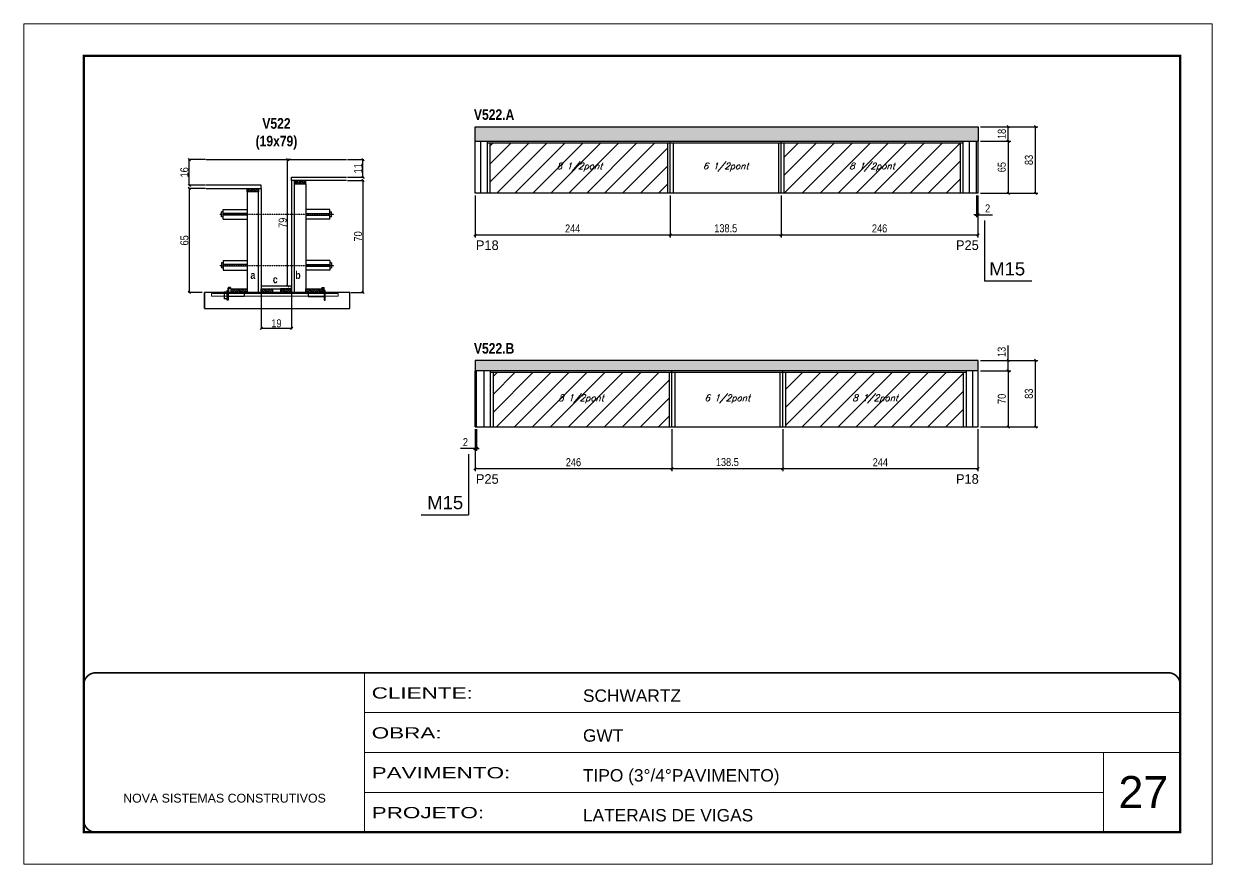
# Model space of a CAD drawing. Extents: x 13154 to 22413, y 1253 to 30260.
# Drawn here: x 16338 to 17823, y 21928 to 22978 of the extents above; entities that cross this region are included whole.
import ezdxf

# ---------------------------------------------------------------- set-up
doc = ezdxf.new("R2010")
doc.units = 0
for name, pattern in [('CONTINUO', [0]), ('DASHED', [0.75, 0.5, -0.25]), ('HIDDEN', [0.375, 0.25, -0.125])]:
    doc.linetypes.add(name, pattern=pattern)
for name, color, linetype in [('5', 5, 'Continuous'), ('barrote', 251, 'Continuous'), ('COTA', 241, 'Continuous'), ('detalhes', 4, 'Continuous'), ('NOMENCLATURA', 7, 'Continuous'), ('Painéis', 200, 'Continuous'), ('presilha', 1, 'Continuous'), ('SARR_2.2x10', 60, 'Continuous'), ('SARR_2.2x7', 40, 'Continuous'), ('SARR_3.5x7', 81, 'Continuous'), ('TENSOR', 3, 'Continuous'), ('texto', 7, 'Continuous')]:
    doc.layers.add(name, color=color, linetype=linetype)
for name, color, linetype, lineweight in [('CARIMBO', 255, 'Continuous', 9), ('CONCRETO', 251, 'Continuous', 25), ('Folhas', 255, 'Continuous', 9), ('Hachura', 251, 'Continuous', 9), ('SARRAFO DE PRESSAO', 251, 'DASHED', 9), ('SCO-___-LAJ', 2, 'Continuous', 0)]:
    doc.layers.add(name, color=color, linetype=linetype, lineweight=lineweight)
doc.styles.add('ARIAL', font='arial.ttf')
doc.styles.add('COTA TECNICA', font='techl___.ttf', dxfattribs={"height": 10})
doc.styles.add('COTA TECNICA 2X', font='techl___.ttf', dxfattribs={"height": 10})
doc.styles.add('Romans', font='romans.shx')
doc.styles.add('ROMAS860', font='ROMAS860.SHX')
doc.styles.get("Standard").update_dxf_attribs({"font": 'arial.ttf'})
doc.styles.add('TECNICA', font='techb___.ttf', dxfattribs={"height": 10})
doc.styles.add('Tecnologia', font='')
doc.styles.get('Tecnologia').set_extended_font_data('Forgotten Futurist')
doc.dimstyles.new('PAINEL', dxfattribs={"dimtxt": 10, "dimasz": 3, "dimexe": 3, "dimexo": 3, "dimgap": 3, "dimtad": 1, "dimdec": 1, "dimzin": 12, "dimdsep": 46, "dimtxsty": 'COTA TECNICA', "dimblk1": 'OBLIQUE', "dimblk2": 'OBLIQUE', "dimsah": 1, "dimcen": 0.9, "dimclrd": 4, "dimclre": 4, "dimclrt": 240, "dimadec": 1, "dimazin": 3, "dimtfac": 1, "dimtdec": 1, "dimtmove": 0, "dimatfit": 3, "dimfxl": 1, "dimtolj": 1, "dimtzin": 12, "dimarcsym": 0})
doc.dimstyles.new('SECAO', dxfattribs={"dimscale": 0.333333, "dimtxt": 5, "dimasz": 9, "dimexe": 3, "dimexo": 3, "dimgap": 3, "dimtad": 1, "dimdec": 1, "dimlfac": 0.5, "dimzin": 12, "dimdsep": 46, "dimtxsty": 'COTA TECNICA 2X', "dimblk1": 'OBLIQUE', "dimblk2": 'OBLIQUE', "dimsah": 1, "dimcen": 0.9, "dimclrd": 4, "dimclre": 4, "dimclrt": 240, "dimadec": 1, "dimazin": 3, "dimtfac": 1, "dimtdec": 1, "dimtmove": 0, "dimatfit": 3, "dimfxl": 1, "dimtolj": 1, "dimtzin": 12, "dimarcsym": 0})

# ---------------------------------------------------------------- blocks, each defined once
blk = doc.blocks.new('9999999999')
at = {"color": 30, "linetype": 'CONTINUO'}
for p, q in [((98564.6, 34230.2), (98564.6, 34429.4)), ((98564.6, 34379.6), (99584, 34379.6)), ((98564.6, 34329.8), (99488, 34329.8)), ((99584, 34329.8), (99488, 34329.8)), ((99488, 34329.8), (99488, 34230.2)), ((98564.6, 34280), (99488, 34280))]:
    blk.add_line(p, q, dxfattribs=at)
at = {"color": 30, "linetype": 'CONTINUO', "const_width": 2}
blk.add_lwpolyline([(99584, 34230.2), (99584, 34414.4, 0.414214), (99569, 34429.4), (98229, 34429.4, 0.414214), (98214, 34414.4), (98214, 34245.2, 0.414214), (98229, 34230.2), (99584, 34230.2)], format="xyb", dxfattribs=at)
at = {"layer": 'Folhas'}
blk.add_lwpolyline([(98139, 34190.2), (99624, 34190.2), (99624, 35240.2), (98139, 35240.2)], close=True, dxfattribs=at)
at = {"layer": 'Folhas', "color": 30, "const_width": 3}
blk.add_lwpolyline([(98214, 34230.2), (99584, 34230.2), (99584, 35200.2), (98214, 35200.2)], close=True, dxfattribs=at)
at = {"color": 7, "linetype": 'Continuous', "ltscale": 5, "style": 'ARIAL'}
for s, height, p in [('SCHWARTZ', 15.48, (98837.7, 34393.1)), ('GWT', 15.48, (98837.7, 34343.3)), ('TIPO (3°/4°PAVIMENTO)', 15.483, (98837.7, 34293.5)), ('NOVA SISTEMAS CONSTRUTIVOS', 11.059, (98263.2, 34267.2)), ('LATERAIS DE VIGAS', 15.483, (98837.7, 34243.7))]:
    blk.add_text(s, height=height, dxfattribs=at).set_placement(p)
at = {"layer": 'Folhas', "color": 7, "style": 'Tecnologia', "width": 1.5}
for s, p in [('CLIENTE:', (98573.7, 34397.2)), ('OBRA:', (98573.7, 34347.3)), ('PAVIMENTO:', (98573.7, 34297.5)), ('PROJETO:', (98573.7, 34247.7))]:
    blk.add_text(s, height=14, dxfattribs=at).set_placement(p)
blk = doc.blocks.new('PRESILHA METÁLICA 1')
at = {"layer": 'presilha'}
for p, q in [((0, 13), (6, 13)), ((0, 13), (0, 0)), ((6, 0), (0, 0)), ((6, 15.5), (7.5, 15.5)), ((6, -2.5), (6, 15.5)), ((6, 13), (6, 0)), ((7.5, 10.6), (7.5, 19.9)), ((7.5, 15.5), (7.5, -2.5)), ((37.5, 4.1), (7.5, 4.1)), ((12, 21), (8.6, 21)), ((9, 11.6), (9, 18.9)), ((12, 19.5), (9.6, 19.5)), ((37.5, 11), (9.6, 11)), ((12, 21), (12, 19.5)), ((37.5, 11), (37.5, 4.1)), ((7.5, -2.5), (6, -2.5))]:
    blk.add_line(p, q, dxfattribs=at)
for centre, radius, start, end in [((8.6, 19.9), 1.14, 90, 180), ((9.6, 18.9), 0.57, 90, 180), ((9.6, 11.6), 0.57, 180, 270)]:
    blk.add_arc(centre, radius, start, end, dxfattribs=at)
blk = doc.blocks.new('PRESILHA METÁLICA 2')
at = {"layer": 'presilha'}
for p, q in [((-5.2, 23.5), (-5.2, 22)), ((-5.2, 23.5), (-1.9, 23.5)), ((-0.8, 14.6), (-0.8, 22.4)), ((-30.8, 13.5), (-30.8, 6.6)), ((-30.8, 13.5), (-2.8, 13.5)), ((-30.8, 6.6), (-0.8, 6.6)), ((-5.2, 22), (-2.8, 22)), ((-2.2, 14.1), (-2.2, 21.4)), ((0.8, 18), (-0.8, 18)), ((-0.8, 18), (-0.8, 0)), ((-0.8, 0), (0.8, 0)), ((0.8, 0), (0.8, 18))]:
    blk.add_line(p, q, dxfattribs=at)
for centre, radius, start, end in [((-1.9, 22.4), 1.14, 0, 90), ((-2.8, 21.4), 0.57, 0, 90), ((-2.8, 14.1), 0.57, 270, 0)]:
    blk.add_arc(centre, radius, start, end, dxfattribs=at)
blk = doc.blocks.new('_Oblique')
at = {"color": 0, "linetype": 'ByBlock', "lineweight": -2}
blk.add_line((-0.5, -0.5), (0.5, 0.5), dxfattribs=at)
blk = doc.blocks.new('*D642')
at = {"layer": 'COTA', "color": 4, "lineweight": -2, "transparency": 16777216}
for p, q in [((16742.3, 22782.1), (16762.7, 22782.1)), ((16761.7, 22782.1), (16761.7, 22642.1)), ((16746.4, 22642.1), (16762.7, 22642.1))]:
    blk.add_line(p, q, dxfattribs=at)
at = {"layer": 'Defpoints', "color": 0, "transparency": 16777216}
for p in [(16741.3, 22782.1), (16745.4, 22642.1), (16761.7, 22642.1)]:
    blk.add_point(p, dxfattribs=at)
at = {"layer": 'COTA', "color": 4, "lineweight": -2, "transparency": 16777216, "xscale": 3, "yscale": 3, "zscale": 3}
for p, rotation in [((16761.7, 22782.1), 90), ((16761.7, 22642.1), 270)]:
    blk.add_blockref('_Oblique', p, dxfattribs=dict(at, rotation=rotation))
at = {"layer": 'COTA', "color": 240, "transparency": 16777216, "insert": (16755.6, 22712.1), "char_height": 10, "attachment_point": 5, "rotation": 90, "style": 'COTA TECNICA 2X'}
blk.add_mtext('\\A1;70', dxfattribs=at)
blk = doc.blocks.new('*D643')
at = {"layer": 'COTA', "color": 4, "lineweight": -2, "transparency": 16777216}
for p, q in [((16742.3, 22808.1), (16762.7, 22808.1)), ((16761.7, 22786.1), (16761.7, 22808.1)), ((16742.3, 22786.1), (16762.7, 22786.1))]:
    blk.add_line(p, q, dxfattribs=at)
at = {"layer": 'Defpoints', "color": 0, "transparency": 16777216}
for p in [(16741.3, 22808.1), (16761.7, 22808.1), (16741.3, 22786.1)]:
    blk.add_point(p, dxfattribs=at)
at = {"layer": 'COTA', "color": 4, "lineweight": -2, "transparency": 16777216, "xscale": 3, "yscale": 3, "zscale": 3}
for p, rotation in [((16761.7, 22808.1), 90), ((16761.7, 22786.1), 270)]:
    blk.add_blockref('_Oblique', p, dxfattribs=dict(at, rotation=rotation))
at = {"layer": 'COTA', "color": 240, "transparency": 16777216, "insert": (16755.6, 22797.1), "char_height": 10, "attachment_point": 5, "rotation": 90, "style": 'COTA TECNICA 2X'}
blk.add_mtext('\\A1;11', dxfattribs=at)
blk = doc.blocks.new('*D644')
at = {"layer": 'COTA', "color": 4, "lineweight": -2, "transparency": 16777216}
for p, q in [((16564.9, 22772.1), (16543.7, 22772.1)), ((16544.7, 22772.1), (16544.7, 22642.1)), ((16560.8, 22642.1), (16543.7, 22642.1))]:
    blk.add_line(p, q, dxfattribs=at)
at = {"layer": 'Defpoints', "color": 0, "transparency": 16777216}
for p in [(16565.9, 22772.1), (16544.7, 22642.1), (16561.8, 22642.1)]:
    blk.add_point(p, dxfattribs=at)
at = {"layer": 'COTA', "color": 4, "lineweight": -2, "transparency": 16777216, "xscale": 3, "yscale": 3, "zscale": 3}
for p, rotation in [((16544.7, 22772.1), 90), ((16544.7, 22642.1), 270)]:
    blk.add_blockref('_Oblique', p, dxfattribs=dict(at, rotation=rotation))
at = {"layer": 'COTA', "color": 240, "transparency": 16777216, "insert": (16538.6, 22707.1), "char_height": 10, "attachment_point": 5, "rotation": 90, "style": 'COTA TECNICA 2X'}
blk.add_mtext('\\A1;65', dxfattribs=at)
blk = doc.blocks.new('*D646')
at = {"layer": 'COTA', "color": 4, "lineweight": -2, "transparency": 16777216}
for p, q in [((16671.6, 22808.1), (16666.5, 22808.1)), ((16667.5, 22650.1), (16667.5, 22808.1)), ((16671.6, 22650.1), (16666.5, 22650.1))]:
    blk.add_line(p, q, dxfattribs=at)
at = {"layer": 'Defpoints', "color": 0, "transparency": 16777216}
for p in [(16667.5, 22808.1), (16672.6, 22808.1), (16672.6, 22650.1)]:
    blk.add_point(p, dxfattribs=at)
at = {"layer": 'COTA', "color": 4, "lineweight": -2, "transparency": 16777216, "xscale": 3, "yscale": 3, "zscale": 3}
for p, rotation in [((16667.5, 22808.1), 90), ((16667.5, 22650.1), 270)]:
    blk.add_blockref('_Oblique', p, dxfattribs=dict(at, rotation=rotation))
at = {"layer": 'COTA', "color": 240, "transparency": 16777216, "insert": (16661.4, 22729.1), "char_height": 10, "attachment_point": 5, "rotation": 90, "style": 'COTA TECNICA 2X'}
blk.add_mtext('\\A1;79', dxfattribs=at)
blk = doc.blocks.new('*D647')
at = {"layer": 'COTA', "color": 4, "lineweight": -2, "transparency": 16777216}
for p, q in [((16564.9, 22808.1), (16543.7, 22808.1)), ((16544.7, 22776.1), (16544.7, 22808.1)), ((16564.9, 22776.1), (16543.7, 22776.1))]:
    blk.add_line(p, q, dxfattribs=at)
at = {"layer": 'Defpoints', "color": 0, "transparency": 16777216}
for p in [(16544.7, 22808.1), (16565.9, 22808.1), (16565.9, 22776.1)]:
    blk.add_point(p, dxfattribs=at)
at = {"layer": 'COTA', "color": 4, "lineweight": -2, "transparency": 16777216, "xscale": 3, "yscale": 3, "zscale": 3}
for p, rotation in [((16544.7, 22808.1), 90), ((16544.7, 22776.1), 270)]:
    blk.add_blockref('_Oblique', p, dxfattribs=dict(at, rotation=rotation))
at = {"layer": 'COTA', "color": 240, "transparency": 16777216, "insert": (16538.6, 22792.1), "char_height": 10, "attachment_point": 5, "rotation": 90, "style": 'COTA TECNICA 2X'}
blk.add_mtext('\\A1;16', dxfattribs=at)
blk = doc.blocks.new('*D645')
at = {"layer": 'COTA', "color": 4, "lineweight": -2, "transparency": 16777216}
for p, q in [((16634.6, 22641.1), (16634.6, 22596.3)), ((16672.6, 22641.1), (16672.6, 22596.3)), ((16634.6, 22597.3), (16672.6, 22597.3))]:
    blk.add_line(p, q, dxfattribs=at)
at = {"layer": 'Defpoints', "color": 0, "transparency": 16777216}
for p in [(16634.6, 22642.1), (16672.6, 22642.1), (16672.6, 22597.3)]:
    blk.add_point(p, dxfattribs=at)
at = {"layer": 'COTA', "color": 4, "lineweight": -2, "transparency": 16777216, "xscale": 3, "yscale": 3, "zscale": 3, "rotation": 180}
blk.add_blockref('_Oblique', (16634.6, 22597.3), dxfattribs=at)
at = {"layer": 'COTA', "color": 4, "lineweight": -2, "transparency": 16777216, "xscale": 3, "yscale": 3, "zscale": 3}
blk.add_blockref('_Oblique', (16672.6, 22597.3), dxfattribs=at)
at = {"layer": 'COTA', "color": 240, "transparency": 16777216, "insert": (16653.6, 22603.4), "char_height": 10, "attachment_point": 5, "style": 'COTA TECNICA 2X'}
blk.add_mtext('\\A1;19', dxfattribs=at)
blk = doc.blocks.new('*D652')
at = {"layer": 'COTA', "color": 4, "linetype": 'ByBlock', "lineweight": -2, "transparency": 16777216}
for p, q in [((17284.2, 22763.1), (17284.2, 22710.9)), ((17530.2, 22763.1), (17530.2, 22710.9)), ((17284.2, 22713.9), (17530.2, 22713.9))]:
    blk.add_line(p, q, dxfattribs=at)
at = {"layer": 'Defpoints', "color": 0, "linetype": 'ByBlock', "transparency": 16777216}
for p in [(17284.2, 22766.1), (17530.2, 22766.1), (17530.2, 22713.9)]:
    blk.add_point(p, dxfattribs=at)
at = {"layer": 'COTA', "color": 4, "linetype": 'ByBlock', "lineweight": -2, "transparency": 16777216, "xscale": 3, "yscale": 3, "zscale": 3, "rotation": 180}
blk.add_blockref('_Oblique', (17284.2, 22713.9), dxfattribs=at)
at = {"layer": 'COTA', "color": 4, "linetype": 'ByBlock', "lineweight": -2, "transparency": 16777216, "xscale": 3, "yscale": 3, "zscale": 3}
blk.add_blockref('_Oblique', (17530.2, 22713.9), dxfattribs=at)
at = {"layer": 'COTA', "color": 240, "linetype": 'ByBlock', "transparency": 16777216, "insert": (17407.2, 22722), "char_height": 10, "attachment_point": 5, "style": 'COTA TECNICA'}
blk.add_mtext('\\A1;246', dxfattribs=at)
blk = doc.blocks.new('*D648')
at = {"layer": 'COTA', "color": 4, "linetype": 'ByBlock', "lineweight": -2, "transparency": 16777216}
for p, q in [((17533.2, 22831.1), (17571.1, 22831.1)), ((17568.1, 22831.1), (17568.1, 22766.1)), ((17533.2, 22766.1), (17571.1, 22766.1))]:
    blk.add_line(p, q, dxfattribs=at)
at = {"layer": 'Defpoints', "color": 0, "linetype": 'ByBlock', "transparency": 16777216}
for p in [(17530.2, 22831.1), (17530.2, 22766.1), (17568.1, 22766.1)]:
    blk.add_point(p, dxfattribs=at)
at = {"layer": 'COTA', "color": 4, "linetype": 'ByBlock', "lineweight": -2, "transparency": 16777216, "xscale": 3, "yscale": 3, "zscale": 3}
for p, rotation in [((17568.1, 22831.1), 90), ((17568.1, 22766.1), 270)]:
    blk.add_blockref('_Oblique', p, dxfattribs=dict(at, rotation=rotation))
at = {"layer": 'COTA', "color": 240, "linetype": 'ByBlock', "transparency": 16777216, "insert": (17559.9, 22798.6), "char_height": 10, "attachment_point": 5, "rotation": 90, "style": 'COTA TECNICA'}
blk.add_mtext('\\A1;65', dxfattribs=at)
blk = doc.blocks.new('*D653')
at = {"layer": 'COTA', "color": 4, "linetype": 'ByBlock', "lineweight": -2, "transparency": 16777216}
for p, q in [((17533.2, 22849.1), (17605.1, 22849.1)), ((17602.1, 22766.1), (17602.1, 22849.1)), ((17533.2, 22766.1), (17605.1, 22766.1))]:
    blk.add_line(p, q, dxfattribs=at)
at = {"layer": 'Defpoints', "color": 0, "linetype": 'ByBlock', "transparency": 16777216}
for p in [(17530.2, 22849.1), (17602.1, 22849.1), (17530.2, 22766.1)]:
    blk.add_point(p, dxfattribs=at)
at = {"layer": 'COTA', "color": 4, "linetype": 'ByBlock', "lineweight": -2, "transparency": 16777216, "xscale": 3, "yscale": 3, "zscale": 3}
for p, rotation in [((17602.1, 22849.1), 90), ((17602.1, 22766.1), 270)]:
    blk.add_blockref('_Oblique', p, dxfattribs=dict(at, rotation=rotation))
at = {"layer": 'COTA', "color": 240, "linetype": 'ByBlock', "transparency": 16777216, "insert": (17593.8, 22807.6), "char_height": 10, "attachment_point": 5, "rotation": 90, "style": 'COTA TECNICA'}
blk.add_mtext('\\A1;83', dxfattribs=at)
blk = doc.blocks.new('*D654')
at = {"layer": 'COTA', "color": 4, "lineweight": -2, "transparency": 16777216}
for p, q in [((17528.2, 22763.1), (17528.2, 22736.1)), ((17530.2, 22763.1), (17530.2, 22736.1)), ((17528.2, 22739.1), (17525.2, 22739.1)), ((17528.2, 22739.1), (17530.2, 22739.1)), ((17530.2, 22739.1), (17548.3, 22739.1))]:
    blk.add_line(p, q, dxfattribs=at)
at = {"layer": 'Defpoints', "color": 0, "transparency": 16777216}
for p in [(17528.2, 22766.1), (17530.2, 22766.1), (17530.2, 22739.1)]:
    blk.add_point(p, dxfattribs=at)
at = {"layer": 'COTA', "color": 4, "lineweight": -2, "transparency": 16777216, "xscale": 3, "yscale": 3, "zscale": 3}
blk.add_blockref('_Oblique', (17528.2, 22739.1), dxfattribs=at)
at = {"layer": 'COTA', "color": 4, "lineweight": -2, "transparency": 16777216, "xscale": 3, "yscale": 3, "zscale": 3, "rotation": 180}
blk.add_blockref('_Oblique', (17530.2, 22739.1), dxfattribs=at)
at = {"layer": 'COTA', "color": 240, "transparency": 16777216, "insert": (17542.3, 22747.1), "char_height": 10, "attachment_point": 5, "style": 'COTA TECNICA'}
blk.add_mtext('\\A1;2', dxfattribs=at)
blk = doc.blocks.new('*D655')
at = {"layer": 'COTA', "color": 4, "lineweight": -2, "transparency": 16777216}
for p, q in [((16901.7, 22763.1), (16901.7, 22710.9)), ((17145.7, 22763.1), (17145.7, 22710.9)), ((16901.7, 22713.9), (17145.7, 22713.9))]:
    blk.add_line(p, q, dxfattribs=at)
at = {"layer": 'Defpoints', "color": 0, "transparency": 16777216}
for p in [(16901.7, 22766.1), (17145.7, 22766.1), (17145.7, 22713.9)]:
    blk.add_point(p, dxfattribs=at)
at = {"layer": 'COTA', "color": 4, "lineweight": -2, "transparency": 16777216, "xscale": 3, "yscale": 3, "zscale": 3, "rotation": 180}
blk.add_blockref('_Oblique', (16901.7, 22713.9), dxfattribs=at)
at = {"layer": 'COTA', "color": 4, "lineweight": -2, "transparency": 16777216, "xscale": 3, "yscale": 3, "zscale": 3}
blk.add_blockref('_Oblique', (17145.7, 22713.9), dxfattribs=at)
at = {"layer": 'COTA', "color": 240, "transparency": 16777216, "insert": (17023.7, 22722), "char_height": 10, "attachment_point": 5, "style": 'COTA TECNICA'}
blk.add_mtext('\\A1;244', dxfattribs=at)
blk = doc.blocks.new('*D656')
at = {"layer": 'COTA', "color": 4, "lineweight": -2, "transparency": 16777216}
for p, q in [((17533.2, 22849.1), (17571.1, 22849.1)), ((17568.1, 22831.1), (17568.1, 22849.1)), ((17533.2, 22831.1), (17571.1, 22831.1))]:
    blk.add_line(p, q, dxfattribs=at)
at = {"layer": 'Defpoints', "color": 0, "transparency": 16777216}
for p in [(17530.2, 22849.1), (17568.1, 22849.1), (17530.2, 22831.1)]:
    blk.add_point(p, dxfattribs=at)
at = {"layer": 'COTA', "color": 4, "lineweight": -2, "transparency": 16777216, "xscale": 3, "yscale": 3, "zscale": 3}
for p, rotation in [((17568.1, 22849.1), 90), ((17568.1, 22831.1), 270)]:
    blk.add_blockref('_Oblique', p, dxfattribs=dict(at, rotation=rotation))
at = {"layer": 'COTA', "color": 240, "transparency": 16777216, "insert": (17560, 22840.1), "char_height": 10, "attachment_point": 5, "rotation": 90, "style": 'COTA TECNICA'}
blk.add_mtext('\\A1;18', dxfattribs=at)
blk = doc.blocks.new('*D657')
at = {"layer": 'COTA', "color": 4, "lineweight": -2, "transparency": 16777216}
for p, q in [((17145.7, 22763.1), (17145.7, 22710.9)), ((17284.2, 22763.1), (17284.2, 22710.9)), ((17145.7, 22713.9), (17284.2, 22713.9))]:
    blk.add_line(p, q, dxfattribs=at)
at = {"layer": 'Defpoints', "color": 0, "transparency": 16777216}
for p in [(17145.7, 22766.1), (17284.2, 22766.1), (17284.2, 22713.9)]:
    blk.add_point(p, dxfattribs=at)
at = {"layer": 'COTA', "color": 4, "lineweight": -2, "transparency": 16777216, "xscale": 3, "yscale": 3, "zscale": 3, "rotation": 180}
blk.add_blockref('_Oblique', (17145.7, 22713.9), dxfattribs=at)
at = {"layer": 'COTA', "color": 4, "lineweight": -2, "transparency": 16777216, "xscale": 3, "yscale": 3, "zscale": 3}
blk.add_blockref('_Oblique', (17284.2, 22713.9), dxfattribs=at)
at = {"layer": 'COTA', "color": 240, "transparency": 16777216, "insert": (17215, 22722.2), "char_height": 10, "attachment_point": 5, "style": 'COTA TECNICA'}
blk.add_mtext('\\A1;138.5', dxfattribs=at)
blk = doc.blocks.new('*D658')
at = {"layer": 'COTA', "color": 4, "linetype": 'ByBlock', "lineweight": -2, "transparency": 16777216}
for p, q in [((16901.7, 22471.1), (16901.7, 22418.8)), ((17147.7, 22471.1), (17147.7, 22418.8)), ((17147.7, 22421.8), (16901.7, 22421.8))]:
    blk.add_line(p, q, dxfattribs=at)
at = {"layer": 'Defpoints', "color": 0, "linetype": 'ByBlock', "transparency": 16777216}
for p in [(16901.7, 22474.1), (17147.7, 22474.1), (16901.7, 22421.8)]:
    blk.add_point(p, dxfattribs=at)
at = {"layer": 'COTA', "color": 4, "linetype": 'ByBlock', "lineweight": -2, "transparency": 16777216, "xscale": 3, "yscale": 3, "zscale": 3, "rotation": 180}
blk.add_blockref('_Oblique', (16901.7, 22421.8), dxfattribs=at)
at = {"layer": 'COTA', "color": 4, "linetype": 'ByBlock', "lineweight": -2, "transparency": 16777216, "xscale": 3, "yscale": 3, "zscale": 3}
blk.add_blockref('_Oblique', (17147.7, 22421.8), dxfattribs=at)
at = {"layer": 'COTA', "color": 240, "linetype": 'ByBlock', "transparency": 16777216, "insert": (17024.7, 22429.9), "char_height": 10, "attachment_point": 5, "style": 'COTA TECNICA'}
blk.add_mtext('\\A1;246', dxfattribs=at)
blk = doc.blocks.new('*D659')
at = {"layer": 'COTA', "color": 4, "lineweight": -2, "transparency": 16777216}
for p, q in [((16901.7, 22471.1), (16901.7, 22444.1)), ((16903.7, 22471.1), (16903.7, 22444.1)), ((16901.7, 22447.1), (16883.6, 22447.1)), ((16903.7, 22447.1), (16901.7, 22447.1)), ((16903.7, 22447.1), (16906.7, 22447.1))]:
    blk.add_line(p, q, dxfattribs=at)
at = {"layer": 'Defpoints', "color": 0, "transparency": 16777216}
for p in [(16901.7, 22474.1), (16903.7, 22474.1), (16901.7, 22447.1)]:
    blk.add_point(p, dxfattribs=at)
at = {"layer": 'COTA', "color": 4, "lineweight": -2, "transparency": 16777216, "xscale": 3, "yscale": 3, "zscale": 3}
blk.add_blockref('_Oblique', (16901.7, 22447.1), dxfattribs=at)
at = {"layer": 'COTA', "color": 4, "lineweight": -2, "transparency": 16777216, "xscale": 3, "yscale": 3, "zscale": 3, "rotation": 180}
blk.add_blockref('_Oblique', (16903.7, 22447.1), dxfattribs=at)
at = {"layer": 'COTA', "color": 240, "transparency": 16777216, "insert": (16889.7, 22455.1), "char_height": 10, "attachment_point": 5, "style": 'COTA TECNICA'}
blk.add_mtext('\\A1;2', dxfattribs=at)
blk = doc.blocks.new('*D660')
at = {"layer": 'COTA', "color": 4, "lineweight": -2, "transparency": 16777216}
for p, q in [((17286.2, 22471.1), (17286.2, 22418.8)), ((17530.2, 22471.1), (17530.2, 22418.8)), ((17530.2, 22421.8), (17286.2, 22421.8))]:
    blk.add_line(p, q, dxfattribs=at)
at = {"layer": 'Defpoints', "color": 0, "transparency": 16777216}
for p in [(17286.2, 22474.1), (17530.2, 22474.1), (17286.2, 22421.8)]:
    blk.add_point(p, dxfattribs=at)
at = {"layer": 'COTA', "color": 4, "lineweight": -2, "transparency": 16777216, "xscale": 3, "yscale": 3, "zscale": 3, "rotation": 180}
blk.add_blockref('_Oblique', (17286.2, 22421.8), dxfattribs=at)
at = {"layer": 'COTA', "color": 4, "lineweight": -2, "transparency": 16777216, "xscale": 3, "yscale": 3, "zscale": 3}
blk.add_blockref('_Oblique', (17530.2, 22421.8), dxfattribs=at)
at = {"layer": 'COTA', "color": 240, "transparency": 16777216, "insert": (17408.2, 22429.9), "char_height": 10, "attachment_point": 5, "style": 'COTA TECNICA'}
blk.add_mtext('\\A1;244', dxfattribs=at)
blk = doc.blocks.new('*D661')
at = {"layer": 'COTA', "color": 4, "lineweight": -2, "transparency": 16777216}
for p, q in [((17147.7, 22471.1), (17147.7, 22418.8)), ((17286.2, 22471.1), (17286.2, 22418.8)), ((17286.2, 22421.8), (17147.7, 22421.8))]:
    blk.add_line(p, q, dxfattribs=at)
at = {"layer": 'Defpoints', "color": 0, "transparency": 16777216}
for p in [(17147.7, 22474.1), (17286.2, 22474.1), (17147.7, 22421.8)]:
    blk.add_point(p, dxfattribs=at)
at = {"layer": 'COTA', "color": 4, "lineweight": -2, "transparency": 16777216, "xscale": 3, "yscale": 3, "zscale": 3, "rotation": 180}
blk.add_blockref('_Oblique', (17147.7, 22421.8), dxfattribs=at)
at = {"layer": 'COTA', "color": 4, "lineweight": -2, "transparency": 16777216, "xscale": 3, "yscale": 3, "zscale": 3}
blk.add_blockref('_Oblique', (17286.2, 22421.8), dxfattribs=at)
at = {"layer": 'COTA', "color": 240, "transparency": 16777216, "insert": (17217, 22430.1), "char_height": 10, "attachment_point": 5, "style": 'COTA TECNICA'}
blk.add_mtext('\\A1;138.5', dxfattribs=at)
blk = doc.blocks.new('*D649')
at = {"layer": 'COTA', "color": 4, "linetype": 'ByBlock', "lineweight": -2, "transparency": 16777216}
for p, q in [((17533.2, 22544.1), (17571.1, 22544.1)), ((17568.1, 22544.1), (17568.1, 22474.1)), ((17533.2, 22474.1), (17571.1, 22474.1))]:
    blk.add_line(p, q, dxfattribs=at)
at = {"layer": 'Defpoints', "color": 0, "linetype": 'ByBlock', "transparency": 16777216}
for p in [(17530.2, 22544.1), (17530.2, 22474.1), (17568.1, 22474.1)]:
    blk.add_point(p, dxfattribs=at)
at = {"layer": 'COTA', "color": 4, "linetype": 'ByBlock', "lineweight": -2, "transparency": 16777216, "xscale": 3, "yscale": 3, "zscale": 3}
for p, rotation in [((17568.1, 22544.1), 90), ((17568.1, 22474.1), 270)]:
    blk.add_blockref('_Oblique', p, dxfattribs=dict(at, rotation=rotation))
at = {"layer": 'COTA', "color": 240, "linetype": 'ByBlock', "transparency": 16777216, "insert": (17560, 22509.1), "char_height": 10, "attachment_point": 5, "rotation": 90, "style": 'COTA TECNICA'}
blk.add_mtext('\\A1;70', dxfattribs=at)
blk = doc.blocks.new('*D650')
at = {"layer": 'COTA', "color": 4, "linetype": 'ByBlock', "lineweight": -2, "transparency": 16777216}
for p, q in [((17533.2, 22557.1), (17605.1, 22557.1)), ((17602.1, 22474.1), (17602.1, 22557.1)), ((17533.2, 22474.1), (17605.1, 22474.1))]:
    blk.add_line(p, q, dxfattribs=at)
at = {"layer": 'Defpoints', "color": 0, "linetype": 'ByBlock', "transparency": 16777216}
for p in [(17530.2, 22557.1), (17602.1, 22557.1), (17530.2, 22474.1)]:
    blk.add_point(p, dxfattribs=at)
at = {"layer": 'COTA', "color": 4, "linetype": 'ByBlock', "lineweight": -2, "transparency": 16777216, "xscale": 3, "yscale": 3, "zscale": 3}
for p, rotation in [((17602.1, 22557.1), 90), ((17602.1, 22474.1), 270)]:
    blk.add_blockref('_Oblique', p, dxfattribs=dict(at, rotation=rotation))
at = {"layer": 'COTA', "color": 240, "linetype": 'ByBlock', "transparency": 16777216, "insert": (17593.8, 22515.6), "char_height": 10, "attachment_point": 5, "rotation": 90, "style": 'COTA TECNICA'}
blk.add_mtext('\\A1;83', dxfattribs=at)
blk = doc.blocks.new('*D651')
at = {"layer": 'COTA', "color": 4, "lineweight": -2, "transparency": 16777216}
for p, q in [((17568.1, 22557.1), (17568.1, 22575.6)), ((17533.2, 22557.1), (17571.1, 22557.1)), ((17533.2, 22544.1), (17571.1, 22544.1)), ((17568.1, 22544.1), (17568.1, 22557.1))]:
    blk.add_line(p, q, dxfattribs=at)
at = {"layer": 'Defpoints', "color": 0, "transparency": 16777216}
for p in [(17530.2, 22557.1), (17530.2, 22544.1), (17568.1, 22557.1)]:
    blk.add_point(p, dxfattribs=at)
at = {"layer": 'COTA', "color": 4, "lineweight": -2, "transparency": 16777216, "xscale": 3, "yscale": 3, "zscale": 3}
for p, rotation in [((17568.1, 22557.1), 90), ((17568.1, 22544.1), 270)]:
    blk.add_blockref('_Oblique', p, dxfattribs=dict(at, rotation=rotation))
at = {"layer": 'COTA', "color": 240, "transparency": 16777216, "insert": (17559.8, 22567.8), "char_height": 10, "attachment_point": 5, "rotation": 90, "style": 'COTA TECNICA'}
blk.add_mtext('\\A1;13', dxfattribs=at)

msp = doc.modelspace()

# ---------------------------------------------------------------- hatches: boundary and pattern name
at = {"layer": 'COTA'}
h = msp.add_hatch(dxfattribs=at)
h.set_pattern_fill('AR-CONC', color=256, scale=0.03)
h.set_pattern_definition([(50, (12.163, -794.36), (5.4655401, -0.4781726), [0.5715, -6.2865]), (355, (12.163, -794.36), (-1.0573026, 5.7317054), [0.4572, -5.0292175]), (100.451445, (12.6185, -794.4), (4.4082374, 5.2535326), [0.4857003, -5.3427073]), (46.1842, (12.163, -792.836), (8.1323712, -1.2612698), [0.85725, -9.42975]), (96.635558, (12.841, -792.941), (7.122124, 7.4227837), [0.7285507, -8.0140682]), (351.18415, (12.163, -792.836), (7.122124, 7.4227837), [0.685799, -7.543792]), (21, (12.925, -793.217), (4.54843174, -3.06795595), [0.5715, -6.2865]), (326, (12.925, -793.217), (1.8540609, 5.525639), [0.4572, -5.0292]), (71.451445, (13.304, -793.4726), (6.4024926, 2.4576831), [0.4857003, -5.3426981]), (37.5, (12.163, -794.36), (0.0926581, 2.53665117), [0, -4.96824, 0, -5.1054, 0, -5.04825]), (7.5, (12.163, -794.36), (2.00458988, 3.00541724), [0, -2.91084, 0, -4.85394, 0, -1.92405]), (327.5, (10.4638, -794.36), (4.06771786, -0.17186232), [0, -1.905, 0, -5.9436, 0, -7.8867]), (317.5, (9.7018, -794.36), (4.44387544, 0.76279473), [0, -2.4765, 0, -3.94716, 0, -5.6007])])
h.paths.add_polyline_path([(16901.74, 22849.15), (16901.74, 22831.15), (17530.24, 22831.15), (17530.24, 22849.15)])
h = msp.add_hatch(dxfattribs=at)
h.set_pattern_fill('AR-CONC', color=256, scale=0.03)
h.set_pattern_definition([(50, (14.163, -1086.4363), (5.4655401, -0.4781726), [0.5715, -6.2865]), (355, (14.163, -1086.4363), (-1.0573026, 5.7317054), [0.4572, -5.0292175]), (100.451445, (14.6185, -1086.476), (4.4082374, 5.2535326), [0.4857003, -5.3427073]), (46.1842, (14.163, -1084.912), (8.1323712, -1.2612698), [0.85725, -9.42975]), (96.635558, (14.841, -1085.0174), (7.122124, 7.4227837), [0.7285507, -8.0140682]), (351.18415, (14.163, -1084.912), (7.122124, 7.4227837), [0.685799, -7.543792]), (21, (14.925, -1085.2933), (4.54843174, -3.06795595), [0.5715, -6.2865]), (326, (14.925, -1085.2933), (1.8540609, 5.525639), [0.4572, -5.0292]), (71.451445, (15.304, -1085.549), (6.4024926, 2.4576831), [0.4857003, -5.3426981]), (37.5, (14.163, -1086.4363), (0.0926581, 2.53665117), [0, -4.96824, 0, -5.1054, 0, -5.04825]), (7.5, (14.163, -1086.4363), (2.00458988, 3.00541724), [0, -2.91084, 0, -4.85394, 0, -1.92405]), (327.5, (12.4638, -1086.4363), (4.06771786, -0.17186232), [0, -1.905, 0, -5.9436, 0, -7.8867]), (317.5, (11.7018, -1086.4363), (4.44387544, 0.76279473), [0, -2.4765, 0, -3.94716, 0, -5.6007])])
h.paths.add_polyline_path([(17530.24, 22544.07), (17530.24, 22557.07), (16901.74, 22557.07), (16901.74, 22544.07)])
at = {"layer": 'Hachura', "linetype": 'ByBlock'}
h = msp.add_hatch(dxfattribs=at)
h.set_pattern_fill('ANSI31', color=256, scale=5)
h.paths.add_polyline_path([(16920.24, 22828.95), (16920.24, 22766.15), (17142.24, 22766.15), (17142.24, 22828.95)])
h.paths.add_polyline_path([(17287.74, 22766.15), (17507.74, 22766.15), (17507.74, 22828.95), (17287.74, 22828.95)])
h.paths.add_polyline_path([(17289.74, 22541.87), (17289.74, 22474.07), (17511.74, 22474.07), (17511.74, 22541.87)])
h.paths.add_polyline_path([(17144.24, 22541.87), (16924.24, 22541.87), (16924.24, 22474.07), (17144.24, 22474.07)])
at = {"layer": 'SARR_2.2x10'}
h = msp.add_hatch(dxfattribs=at)
h.set_pattern_fill('ANSI31', color=256, scale=0.5, angle=90)
h.set_pattern_definition([(135, (49790.5562, -100870.0663), (-1.122532015, -1.122532015), [])])
h.paths.add_polyline_path([(16597.02, 22646.5), (16597.02, 22642.1), (16617.02, 22642.1), (16617.02, 22646.5)])
h = msp.add_hatch(dxfattribs=at)
h.set_pattern_fill('ANSI31', color=256, scale=0.5, angle=90)
h.set_pattern_definition([(135, (49883.7562, -100870.0663), (-1.122532015, -1.122532015), [])])
h.paths.add_polyline_path([(16690.22, 22646.5), (16690.22, 22642.1), (16710.22, 22642.1), (16710.22, 22646.5)])
at = {"layer": 'SARR_2.2x7'}
h = msp.add_hatch(dxfattribs=at)
h.set_pattern_fill('ANSI31', color=256, scale=0.5, angle=90)
h.set_pattern_definition([(135, (49804.5562, -100734.4663), (-1.122532015, -1.122532015), [])])
h.paths.add_polyline_path([(16676.22, 22782.1), (16676.22, 22777.7), (16690.22, 22777.7), (16690.22, 22782.1)])
h = msp.add_hatch(dxfattribs=at)
h.set_pattern_fill('ANSI31', color=256, scale=0.5, angle=90)
h.set_pattern_definition([(135, (49784.5562, -100744.4663), (-1.122532015, -1.122532015), [])])
h.paths.add_polyline_path([(16631.02, 22772.1), (16631.02, 22767.7), (16617.02, 22767.7), (16617.02, 22772.1)])
h = msp.add_hatch(dxfattribs=at)
h.set_pattern_fill('ANSI31', color=256, scale=0.5, angle=90)
h.set_pattern_definition([(135, (49870.1562, -100870.0663), (-1.122532015, -1.122532015), [])])
h.paths.add_polyline_path([(16648.62, 22642.1), (16648.62, 22646.5), (16634.62, 22646.5), (16634.62, 22642.1)])
h = msp.add_hatch(dxfattribs=at)
h.set_pattern_fill('ANSI31', color=256, scale=0.5, angle=90)
h.set_pattern_definition([(135, (49808.1562, -100870.0663), (-1.122532015, -1.122532015), [])])
h.paths.add_polyline_path([(16658.62, 22642.1), (16658.62, 22646.5), (16672.62, 22646.5), (16672.62, 22642.1)])

# ---------------------------------------------------------------- linework, layer by layer
at = {"ltscale": 3}
for p, q in [((16585.02, 22736.7), (16585.02, 22742.7)), ((16587.02, 22742.7), (16585.02, 22742.7)), ((16587.02, 22736.7), (16585.02, 22736.7)), ((16587.02, 22733.7), (16587.02, 22745.7)), ((16587.02, 22745.7), (16617.02, 22745.7)), ((16617.02, 22740.7), (16587.02, 22740.7)), ((16617.02, 22738.7), (16587.02, 22738.7)), ((16720.22, 22745.7), (16690.22, 22745.7)), ((16690.22, 22740.7), (16720.22, 22740.7)), ((16690.22, 22738.7), (16720.22, 22738.7)), ((16720.22, 22733.7), (16720.22, 22745.7)), ((16720.22, 22742.7), (16722.22, 22742.7)), ((16722.22, 22736.7), (16720.22, 22736.7)), ((16722.22, 22736.7), (16722.22, 22742.7)), ((16587.02, 22733.7), (16617.02, 22733.7)), ((16720.22, 22733.7), (16690.22, 22733.7)), ((16585.02, 22678.88), (16585.02, 22672.88)), ((16587.02, 22678.88), (16585.02, 22678.88)), ((16587.02, 22681.88), (16587.02, 22669.88)), ((16587.02, 22681.88), (16617.02, 22681.88)), ((16617.02, 22676.88), (16587.02, 22676.88)), ((16720.22, 22681.88), (16690.22, 22681.88)), ((16690.22, 22676.88), (16720.22, 22676.88)), ((16720.22, 22681.88), (16720.22, 22669.88)), ((16722.22, 22678.88), (16720.22, 22678.88)), ((16722.22, 22678.88), (16722.22, 22672.88)), ((16587.02, 22672.88), (16585.02, 22672.88)), ((16617.02, 22674.88), (16587.02, 22674.88)), ((16587.02, 22669.88), (16617.02, 22669.88)), ((16690.22, 22674.88), (16720.22, 22674.88)), ((16720.22, 22669.88), (16690.22, 22669.88)), ((16720.22, 22672.88), (16722.22, 22672.88))]:
    msp.add_line(p, q, dxfattribs=at)
at = {"layer": 'barrote'}
msp.add_lwpolyline([(16563.56, 22622.1), (16745.48, 22622.1), (16745.48, 22642.1), (16563.56, 22642.1)], close=True, dxfattribs=at)
at = {"layer": 'CONCRETO', "linetype": 'Continuous'}
msp.add_line((16565.92, 22808.1), (16741.32, 22808.1), dxfattribs=at)
at = {"layer": 'COTA', "linetype": 'ByBlock'}
for p, q in [((16901.74, 22849.15), (17530.24, 22849.15)), ((17530.24, 22557.07), (16901.74, 22557.07))]:
    msp.add_line(p, q, dxfattribs=at)
at = {"layer": 'COTA'}
for p, q in [((16901.74, 22831.15), (16901.74, 22849.15)), ((17530.24, 22849.15), (17530.24, 22831.15)), ((16901.74, 22557.07), (16901.74, 22544.07)), ((17530.24, 22544.07), (17530.24, 22557.07))]:
    msp.add_line(p, q, dxfattribs=at)
at = {"layer": 'detalhes', "color": 250}
msp.add_line((16563.56, 22622.1), (16563.56, 22642.1), dxfattribs=at)
at = {"layer": 'NOMENCLATURA', "linetype": 'Continuous'}
for p, q in [((17538.52, 22731.92), (17538.52, 22656.17)), ((17597.65, 22656.17), (17538.52, 22656.17)), ((16893.45, 22439.84), (16893.45, 22364.09)), ((16834.32, 22364.09), (16893.45, 22364.09))]:
    msp.add_line(p, q, dxfattribs=at)
at = {"layer": 'Painéis', "linetype": 'Continuous'}
for p, q in [((16901.74, 22766.15), (16901.74, 22831.15)), ((16901.74, 22831.15), (17530.24, 22831.15)), ((17145.74, 22766.15), (17145.74, 22831.15)), ((17284.24, 22766.15), (17284.24, 22831.15)), ((17528.24, 22766.15), (17528.24, 22831.15)), ((17530.24, 22766.15), (17530.24, 22831.15)), ((17530.24, 22766.15), (16901.74, 22766.15)), ((17530.24, 22544.07), (16901.74, 22544.07)), ((16901.74, 22474.07), (16901.74, 22544.07)), ((16903.74, 22474.07), (16903.74, 22544.07)), ((17147.74, 22474.07), (17147.74, 22544.07)), ((17286.24, 22474.07), (17286.24, 22544.07)), ((17530.24, 22474.07), (17530.24, 22544.07)), ((16901.74, 22474.07), (17530.24, 22474.07))]:
    msp.add_line(p, q, dxfattribs=at)
at = {"layer": 'Painéis', "linetype": 'Continuous', "elevation": 0}
for points in [[(16741.32, 22782.1), (16672.62, 22782.1), (16672.62, 22786.1), (16741.32, 22786.1)], [(16565.92, 22772.1), (16634.62, 22772.1), (16634.62, 22776.1), (16565.92, 22776.1)]]:
    msp.add_lwpolyline(points, dxfattribs=at)
at = {"layer": 'Painéis', "linetype": 'Continuous'}
for points in [[(16676.22, 22642.1), (16676.22, 22782.1), (16672.62, 22782.1), (16672.62, 22642.1)], [(16631.02, 22642.1), (16631.02, 22772.1), (16634.62, 22772.1), (16634.62, 22642.1)], [(16672.62, 22650.1), (16634.62, 22650.1), (16634.62, 22646.5), (16672.62, 22646.5)]]:
    msp.add_lwpolyline(points, close=True, dxfattribs=at)
at = {"layer": 'SARR_2.2x10'}
for points in [[(16597.02, 22646.5), (16617.02, 22646.5), (16617.02, 22642.1), (16597.02, 22642.1)], [(16690.22, 22646.5), (16710.22, 22646.5), (16710.22, 22642.1), (16690.22, 22642.1)]]:
    msp.add_lwpolyline(points, close=True, dxfattribs=at)
at = {"layer": 'SARR_2.2x7', "linetype": 'Continuous'}
for p, q in [((16908.74, 22831.15), (16908.74, 22766.15)), ((16916.74, 22828.95), (17145.74, 22828.95)), ((17145.74, 22828.95), (17284.24, 22828.95)), ((17284.24, 22828.95), (17511.24, 22828.95)), ((17519.24, 22831.15), (17519.24, 22766.15)), ((16912.74, 22544.07), (16912.74, 22474.07)), ((17523.24, 22544.07), (17523.24, 22474.07)), ((17147.74, 22541.87), (16920.74, 22541.87)), ((17286.24, 22541.87), (17147.74, 22541.87)), ((17515.24, 22541.87), (17286.24, 22541.87))]:
    msp.add_line(p, q, dxfattribs=at)
at = {"layer": 'SARR_2.2x7', "elevation": 0}
for points in [[(16690.22, 22782.1), (16676.22, 22782.1), (16676.22, 22777.7), (16690.22, 22777.7)], [(16617.02, 22772.1), (16631.02, 22772.1), (16631.02, 22767.7), (16617.02, 22767.7)]]:
    msp.add_lwpolyline(points, close=True, dxfattribs=at)
at = {"layer": 'SARR_2.2x7'}
for points in [[(16634.62, 22646.5), (16648.62, 22646.5), (16648.62, 22642.1), (16634.62, 22642.1)], [(16672.62, 22646.5), (16658.62, 22646.5), (16658.62, 22642.1), (16672.62, 22642.1)]]:
    msp.add_lwpolyline(points, close=True, dxfattribs=at)
at = {"layer": 'SARR_3.5x7'}
for p, q in [((16916.74, 22831.15), (16916.74, 22766.15)), ((16920.24, 22828.95), (16920.24, 22766.15)), ((17142.24, 22828.95), (17142.24, 22766.15)), ((17149.24, 22828.95), (17149.24, 22766.15)), ((17280.74, 22828.95), (17280.74, 22766.15)), ((17287.74, 22828.95), (17287.74, 22766.15)), ((17507.74, 22828.95), (17507.74, 22766.15)), ((17511.24, 22831.15), (17511.24, 22766.15)), ((16920.74, 22544.07), (16920.74, 22474.07)), ((17515.24, 22544.07), (17515.24, 22474.07)), ((16924.24, 22541.87), (16924.24, 22474.07)), ((17144.24, 22541.87), (17144.24, 22474.07)), ((17151.24, 22541.87), (17151.24, 22474.07)), ((17282.74, 22541.87), (17282.74, 22474.07)), ((17289.74, 22541.87), (17289.74, 22474.07)), ((17511.74, 22541.87), (17511.74, 22474.07))]:
    msp.add_line(p, q, dxfattribs=at)
for points in [[(16631.02, 22767.7), (16617.02, 22767.7), (16617.02, 22642.1), (16631.02, 22642.1)], [(16676.22, 22777.7), (16690.22, 22777.7), (16690.22, 22642.1), (16676.22, 22642.1)]]:
    msp.add_lwpolyline(points, close=True, dxfattribs=at)
at = {"layer": 'SCO-___-LAJ', "color": 1}
msp.add_lwpolyline([(16572.56, 22640.77), (16730.83, 22640.77), (16730.83, 22637.57), (16572.56, 22637.57)], close=True, dxfattribs=at)
at = {"layer": 'TENSOR', "linetype": 'HIDDEN', "ltscale": 0.5}
for p, q in [((16582.02, 22739.7), (16725.52, 22739.7)), ((16582.02, 22675.88), (16725.52, 22675.88))]:
    msp.add_line(p, q, dxfattribs=at)

# ---------------------------------------------------------------- block references
at = {"layer": 'presilha', "xscale": 0.6666666666666666, "yscale": 0.6666666666666666, "zscale": 0.6666666666666666}
for name, p in [('PRESILHA METÁLICA 1', (16588.15, 22634.14)), ('PRESILHA METÁLICA 2', (16713.9, 22632.47))]:
    msp.add_blockref(name, p, dxfattribs=at)
at = {"layer": 'SARRAFO DE PRESSAO', "color": 6, "linetype": 'ByBlock'}
msp.add_blockref('9999999999', (-81801.1, -12262.48), dxfattribs=at)

# ---------------------------------------------------------------- texts
at = {"layer": '5', "linetype": 'Continuous', "style": 'ROMAS860'}
for s, p in [('P18', (16902.77, 22695.11)), ('P25', (17502.66, 22695.11)), ('P25', (16902.77, 22403.03)), ('P18', (17502.66, 22403.03))]:
    msp.add_text(s, height=12, rotation=359.99996, dxfattribs=at).set_placement(p)
at = {"layer": 'CARIMBO', "style": 'ARIAL'}
msp.add_text('27', height=40, dxfattribs=at).set_placement((17705.74, 21997.87))
at = {"layer": 'detalhes', "style": 'TECNICA'}
for s, p in [('a', (16621.14, 22659)), ('b', (16677.12, 22658.99)), ('c', (16649.05, 22653.57))]:
    msp.add_text(s, height=9.6, dxfattribs=at).set_placement(p)
at = {"layer": 'NOMENCLATURA', "style": 'TECNICA'}
for s, p in [('V522.A', (16900.36, 22857.67)), ('V522.B', (16900.36, 22565.59))]:
    msp.add_text(s, height=13.2, dxfattribs=at).set_placement(p)
at = {"layer": 'NOMENCLATURA', "linetype": 'Continuous'}
for p in [(17544.25, 22663.36), (16842.09, 22371.29)]:
    msp.add_text('M15', height=16.5, dxfattribs=at).set_placement(p)
at = {"layer": 'NOMENCLATURA', "insert": (16653.62, 22859.8), "char_height": 13.2, "attachment_point": 2, "style": 'TECNICA'}
msp.add_mtext_dynamic_manual_height_columns('V522\\P(19x79)', width=300.2766, gutter_width=1, heights=[0], dxfattribs=at)
at = {"layer": 'texto', "color": 2, "char_height": 8, "attachment_point": 5, "style": 'Romans'}
for s, insert in [('{\\Q19;\\C256;8 1/2pont}', (17032.24, 22798.65)), ('{\\Q19;\\C256;6 1/2pont}', (17214.99, 22798.65)), ('{\\Q19;\\C256;8 1/2pont}', (17397.74, 22798.65)), ('{\\Q19;\\C256;8 1/2pont}', (17034.24, 22509.07)), ('{\\Q19;\\C256;6 1/2pont}', (17216.99, 22509.07)), ('{\\Q19;\\C256;8 1/2pont}', (17401.74, 22509.07))]:
    msp.add_mtext(s, dxfattribs=dict(at, insert=insert))

# ---------------------------------------------------------------- dimensions: what is measured, and where the dimension line sits
at = {"layer": 'COTA', "linetype": 'ByBlock'}
for base, p1, p2, angle, picture, middle in [((17602.06, 22849.15), (17530.24, 22766.15), (17530.24, 22849.15), 90, '*D653', (17593.82, 22807.65)), ((17568.05, 22766.15), (17530.24, 22831.15), (17530.24, 22766.15), 90, '*D648', (17559.94, 22798.65)), ((17602.06, 22557.07), (17530.24, 22474.07), (17530.24, 22557.07), 90, '*D650', (17593.82, 22515.57)), ((17568.05, 22474.07), (17530.24, 22544.07), (17530.24, 22474.07), 90, '*D649', (17559.95, 22509.07)), ((16901.74, 22421.83), (17147.74, 22474.07), (16901.74, 22474.07), 180, '*D658', (17024.74, 22429.94))]:
    dim = msp.add_linear_dim(base=base, p1=p1, p2=p2, angle=angle, dimstyle='PAINEL', dxfattribs=at)
    dim.commit()
    dim.dimension.update_dxf_attribs({"geometry": picture, "text_midpoint": middle})
at = {"layer": 'COTA'}
for base, p1, p2, angle, dimstyle, picture, middle in [((17568.05, 22849.15), (17530.24, 22831.15), (17530.24, 22849.15), 90, 'PAINEL', '*D656', (17559.96, 22840.15)), ((16544.7, 22808.1), (16565.92, 22776.1), (16565.92, 22808.1), 90, 'SECAO', '*D647', (16538.6, 22792.1)), ((16667.54, 22808.1), (16672.62, 22650.1), (16672.62, 22808.1), 90, 'SECAO', '*D646', (16661.44, 22729.1)), ((16761.66, 22808.1), (16741.32, 22786.1), (16741.32, 22808.1), 90, 'SECAO', '*D643', (16755.61, 22797.1)), ((16761.66, 22642.1, 0), (16741.32, 22782.1), (16745.43, 22642.1, 0), 90, 'SECAO', '*D642', (16755.56, 22712.1, 0)), ((16544.7, 22642.1, 0), (16565.92, 22772.1), (16561.8, 22642.1, 0), 90, 'SECAO', '*D644', (16538.59, 22707.1, 0)), ((17568.05, 22557.07), (17530.24, 22544.07), (17530.24, 22557.07), 90, 'PAINEL', '*D651', (17559.83, 22567.83)), ((16901.74, 22447.07), (16903.74, 22474.07), (16901.74, 22474.07), 180, 'PAINEL', '*D659', (16889.68, 22455.07)), ((17147.74, 22421.83), (17286.24, 22474.07), (17147.74, 22474.07), 180, 'PAINEL', '*D661', (17216.99, 22430.07)), ((17286.24, 22421.83), (17530.24, 22474.07), (17286.24, 22474.07), 180, 'PAINEL', '*D660', (17408.24, 22429.91))]:
    dim = msp.add_linear_dim(base=base, p1=p1, p2=p2, angle=angle, dimstyle=dimstyle, dxfattribs=at)
    dim.commit()
    dim.dimension.update_dxf_attribs({"geometry": picture, "text_midpoint": middle})
for base, p1, p2, dimstyle, picture, middle in [((17145.74, 22713.91), (16901.74, 22766.15), (17145.74, 22766.15), 'PAINEL', '*D655', (17023.74, 22721.98)), ((17284.24, 22713.91), (17145.74, 22766.15), (17284.24, 22766.15), 'PAINEL', '*D657', (17214.99, 22722.15)), ((17530.24, 22739.15), (17528.24, 22766.15), (17530.24, 22766.15), 'PAINEL', '*D654', (17542.29, 22747.15)), ((16672.62, 22597.28), (16634.62, 22642.1), (16672.62, 22642.1), 'SECAO', '*D645', (16653.62, 22603.37))]:
    dim = msp.add_linear_dim(base=base, p1=p1, p2=p2, dimstyle=dimstyle, dxfattribs=at)
    dim.commit()
    dim.dimension.update_dxf_attribs({"geometry": picture, "text_midpoint": middle})
at = {"layer": 'COTA', "linetype": 'ByBlock'}
dim = msp.add_linear_dim(base=(17530.24, 22713.91), p1=(17284.24, 22766.15), p2=(17530.24, 22766.15), dimstyle='PAINEL', dxfattribs=at)
dim.commit()
dim.dimension.update_dxf_attribs({"geometry": '*D652', "text_midpoint": (17407.24, 22722.01)})

doc.saveas('drawing.dxf')
